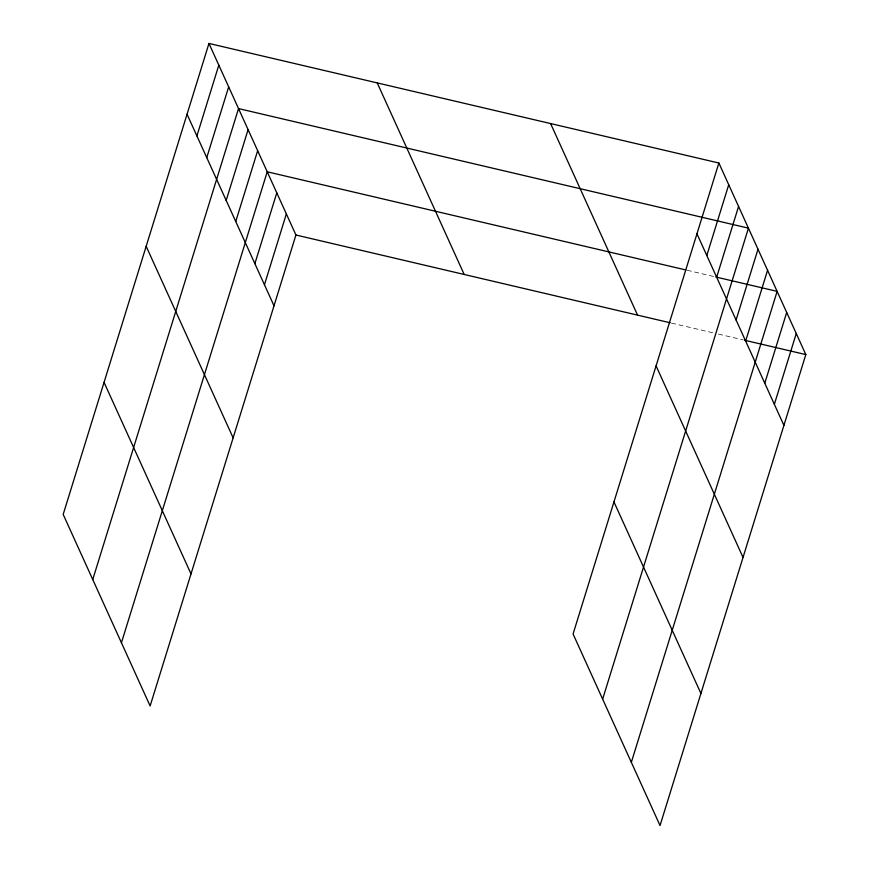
<?xml version="1.0" encoding="UTF-8"?>
<svg xmlns="http://www.w3.org/2000/svg" width="869" height="869" viewBox="0 0 869 869"><rect width="100%" height="100%" fill="white"/><g stroke="black" fill="none" stroke-linecap="round" stroke-linejoin="round"><path stroke-width="0.65" stroke-dasharray="4.34 3.26" d="M687.129 270.259L714.524 276.69M671.476 323.083L713.21 332.87M718.435 334.087L743.212 339.898"/><path stroke-width="1.3" d="M208.962 43.45L63.176 514.415L150.131 705.976L295.927 235.01L208.962 43.45L718.869 163.024L805.824 354.585L660.038 825.55L573.073 633.99L718.869 163.024M196.905 135.944L218.814 65.164M206.757 157.658L228.666 86.867M92.744 579.547L238.53 108.582L748.437 228.156L602.641 699.121M226.179 200.446L248.089 129.655M235.749 221.519L257.658 150.728M121.432 642.767L267.228 171.801L685.826 269.955M254.878 263.655L276.787 192.875M264.448 284.728L286.357 213.948M706.812 255.519L728.722 184.728M716.664 277.233L738.574 206.442M736.086 320.009L757.996 249.229M745.656 341.082L767.566 270.292M631.339 762.33L777.136 291.365L715.828 276.994M764.785 383.229L786.695 312.438M774.355 404.302L796.265 333.511M295.927 235.01L670.173 322.779M744.516 340.213L805.824 354.585M696.949 233.804L783.914 425.375M550.598 123.561L637.564 315.132M656.073 365.871L743.038 557.431M613.959 501.924L700.925 693.495M377.233 82.913L464.187 274.474M187.052 114.241L274.007 305.801M146.166 246.296L233.131 437.857M104.052 382.36L191.017 573.92"/></g></svg>
